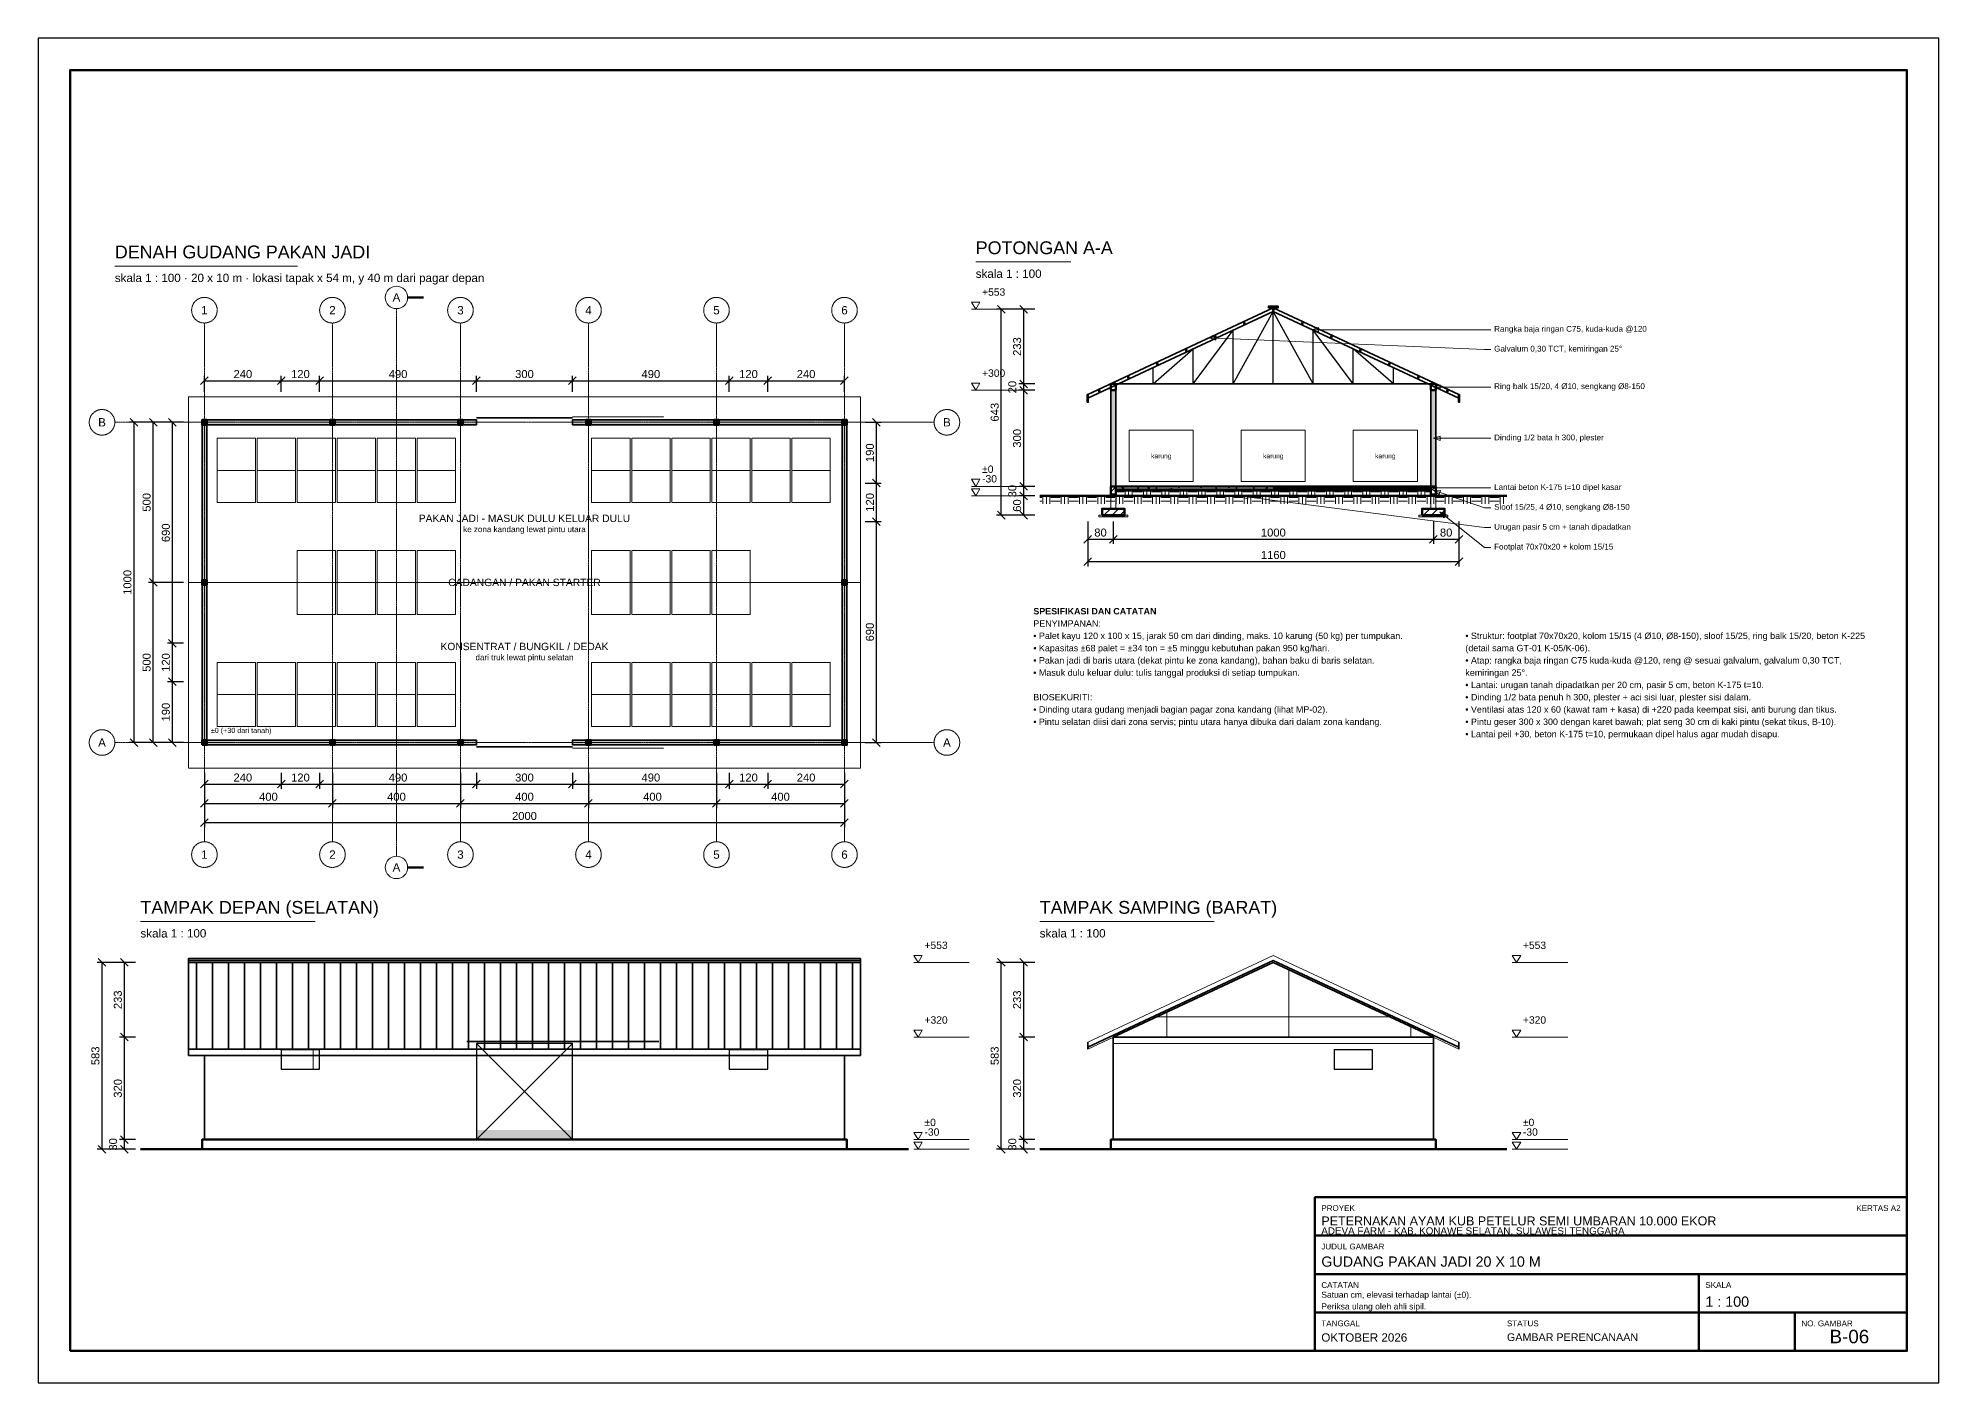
# Model space of a CAD drawing. Header units: centimetres. Extents: x 0 to 57986, y 0 to 4200.
# Drawn here: x 31525 to 37465, y 0 to 4200 of the extents above; entities that cross this region are included whole.
import ezdxf
from ezdxf.enums import TextEntityAlignment as Align

# ---------------------------------------------------------------- set-up
doc = ezdxf.new("R2010")
doc.units = ezdxf.units.CM
doc.linetypes.add('DASHDOT', pattern=[3.556, 2.54, -0.508, 0, -0.508])
doc.linetypes.add('DASHED', pattern=[1.524, 1.27, -0.254])
for name, color, linetype, lineweight in [('A-ATAP', 5, 'CONTINUOUS', 35), ('A-BAJA', 6, 'CONTINUOUS', 25), ('A-DIM', 140, 'CONTINUOUS', 13), ('A-DINDING', 32, 'CONTINUOUS', 35), ('A-FRAME', 7, 'CONTINUOUS', 50), ('A-GRID', 1, 'DASHDOT', 13), ('A-HATCH', 8, 'CONTINUOUS', 9), ('A-KAYU', 32, 'CONTINUOUS', 25), ('A-PERABOT', 8, 'CONTINUOUS', 18), ('A-STRUKTUR', 7, 'CONTINUOUS', 50), ('A-TANAH', 34, 'CONTINUOUS', 18), ('A-TEKS', 7, 'CONTINUOUS', 18), ('A-TERSEMBUNYI', 8, 'DASHED', 13)]:
    doc.layers.add(name, color=color, linetype=linetype, lineweight=lineweight)
doc.styles.add('ARIAL', font='arial.ttf')
doc.dimstyles.new('D100', dxfattribs={"dimtxt": 25, "dimasz": 20, "dimexe": 15, "dimexo": 15, "dimgap": 8, "dimtad": 1, "dimdec": 0, "dimtxsty": 'ARIAL', "dimtsz": 12, "dimcen": 2.5, "dimclrd": 140, "dimclre": 140, "dimclrt": 250, "dimazin": 3, "dimtfac": 1, "dimtmove": 0, "dimatfit": 3})

msp = doc.modelspace()

# ---------------------------------------------------------------- hatches: boundary and pattern name
at = {"layer": 'A-HATCH'}
h = msp.add_hatch(dxfattribs=at)
h.set_pattern_fill('ANSI31', scale=5.7)
h.paths.add_polyline_path([(34877.5, 3100), (34892.5, 3100), (34892.5, 3120), (34877.5, 3120)])
at = {"layer": 'A-HATCH', "true_color": 0xe2ceb6}
h = msp.add_hatch(color=8, dxfattribs=at)
h.dxf.hatch_style = 1
h.paths.add_polyline_path([(34877.5, 2800), (34892.5, 2800), (34892.5, 3100), (34877.5, 3100)])
at = {"layer": 'A-HATCH'}
h = msp.add_hatch(dxfattribs=at)
h.set_pattern_fill('ANSI31', scale=5.7)
h.paths.add_polyline_path([(35877.5, 3100), (35892.5, 3100), (35892.5, 3120), (35877.5, 3120)])
at = {"layer": 'A-HATCH', "true_color": 0xe2ceb6}
h = msp.add_hatch(color=8, dxfattribs=at)
h.dxf.hatch_style = 1
h.paths.add_polyline_path([(35877.5, 2800), (35892.5, 2800), (35892.5, 3100), (35877.5, 3100)])
h = msp.add_hatch(color=8, dxfattribs=at)
h.dxf.hatch_style = 1
h.paths.add_polyline_path([(32037.5, 2992.5), (32895, 2992.5), (32895, 3007.5), (32037.5, 3007.5)])
h = msp.add_hatch(color=8, dxfattribs=at)
h.dxf.hatch_style = 1
h.paths.add_polyline_path([(32037.5, 1992.5), (32052.5, 1992.5), (32052.5, 3007.5), (32037.5, 3007.5)])
at = {"layer": 'A-HATCH'}
h = msp.add_hatch(color=8, dxfattribs=at)
h.dxf.hatch_style = 1
h.paths.add_polyline_path([(32037.5, 2992.5), (32052.5, 2992.5), (32052.5, 3007.5), (32037.5, 3007.5)])
h = msp.add_hatch(color=8, dxfattribs=at)
h.dxf.hatch_style = 1
h.paths.add_polyline_path([(32437.5, 2992.5), (32452.5, 2992.5), (32452.5, 3007.5), (32437.5, 3007.5)])
h = msp.add_hatch(color=8, dxfattribs=at)
h.dxf.hatch_style = 1
h.paths.add_polyline_path([(32837.5, 2992.5), (32852.5, 2992.5), (32852.5, 3007.5), (32837.5, 3007.5)])
at = {"layer": 'A-HATCH', "true_color": 0xe2ceb6}
h = msp.add_hatch(color=8, dxfattribs=at)
h.dxf.hatch_style = 1
h.paths.add_polyline_path([(33195, 2992.5), (34052.5, 2992.5), (34052.5, 3007.5), (33195, 3007.5)])
at = {"layer": 'A-HATCH'}
h = msp.add_hatch(color=8, dxfattribs=at)
h.dxf.hatch_style = 1
h.paths.add_polyline_path([(33237.5, 2992.5), (33252.5, 2992.5), (33252.5, 3007.5), (33237.5, 3007.5)])
h = msp.add_hatch(color=8, dxfattribs=at)
h.dxf.hatch_style = 1
h.paths.add_polyline_path([(33637.5, 2992.5), (33652.5, 2992.5), (33652.5, 3007.5), (33637.5, 3007.5)])
at = {"layer": 'A-HATCH', "true_color": 0xe2ceb6}
h = msp.add_hatch(color=8, dxfattribs=at)
h.dxf.hatch_style = 1
h.paths.add_polyline_path([(34037.5, 1992.5), (34052.5, 1992.5), (34052.5, 3007.5), (34037.5, 3007.5)])
at = {"layer": 'A-HATCH'}
h = msp.add_hatch(color=8, dxfattribs=at)
h.dxf.hatch_style = 1
h.paths.add_polyline_path([(34037.5, 2992.5), (34052.5, 2992.5), (34052.5, 3007.5), (34037.5, 3007.5)])
h = msp.add_hatch(dxfattribs=at)
h.set_pattern_fill('ANSI31', scale=5.7)
h.paths.add_polyline_path([(34877.5, 2775), (34892.5, 2775), (34892.5, 2800), (34877.5, 2800)])
h = msp.add_hatch(dxfattribs=at)
h.set_pattern_fill('AR-CONC', scale=0.35)
h.paths.add_polyline_path([(34892.5, 2790), (35877.5, 2790), (35877.5, 2800), (34892.5, 2800)])
h = msp.add_hatch(dxfattribs=at)
h.set_pattern_fill('ANSI31', scale=5.7)
h.paths.add_polyline_path([(35877.5, 2775), (35892.5, 2775), (35892.5, 2800), (35877.5, 2800)])
h = msp.add_hatch(dxfattribs=at)
h.set_pattern_fill('EARTH', scale=4.5)
h.paths.add_polyline_path([(34655, 2745), (36115, 2745), (36115, 2770), (34655, 2770)])
h = msp.add_hatch(dxfattribs=at)
h.set_pattern_fill('AR-SAND', scale=0.5)
h.paths.add_polyline_path([(34892.5, 2785), (35877.5, 2785), (35877.5, 2790), (34892.5, 2790)])
h = msp.add_hatch(dxfattribs=at)
h.set_pattern_fill('EARTH', scale=4.5)
h.paths.add_polyline_path([(34892.5, 2770), (35877.5, 2770), (35877.5, 2785), (34892.5, 2785)])
h = msp.add_hatch(dxfattribs=at)
h.set_pattern_fill('ANSI31', scale=5.7)
h.paths.add_polyline_path([(34850, 2710), (34920, 2710), (34920, 2730), (34850, 2730)])
h = msp.add_hatch(dxfattribs=at)
h.set_pattern_fill('ANSI31', scale=5.7)
h.paths.add_polyline_path([(35850, 2710), (35920, 2710), (35920, 2730), (35850, 2730)])
h = msp.add_hatch(color=8, dxfattribs=at)
h.dxf.hatch_style = 1
h.paths.add_polyline_path([(32037.5, 2492.5), (32052.5, 2492.5), (32052.5, 2507.5), (32037.5, 2507.5)])
h = msp.add_hatch(color=8, dxfattribs=at)
h.dxf.hatch_style = 1
h.paths.add_polyline_path([(34037.5, 2492.5), (34052.5, 2492.5), (34052.5, 2507.5), (34037.5, 2507.5)])
at = {"layer": 'A-HATCH', "true_color": 0xe2ceb6}
h = msp.add_hatch(color=8, dxfattribs=at)
h.dxf.hatch_style = 1
h.paths.add_polyline_path([(32037.5, 1992.5), (32895, 1992.5), (32895, 2007.5), (32037.5, 2007.5)])
at = {"layer": 'A-HATCH'}
h = msp.add_hatch(color=8, dxfattribs=at)
h.dxf.hatch_style = 1
h.paths.add_polyline_path([(32037.5, 1992.5), (32052.5, 1992.5), (32052.5, 2007.5), (32037.5, 2007.5)])
h = msp.add_hatch(color=8, dxfattribs=at)
h.dxf.hatch_style = 1
h.paths.add_polyline_path([(32437.5, 1992.5), (32452.5, 1992.5), (32452.5, 2007.5), (32437.5, 2007.5)])
h = msp.add_hatch(color=8, dxfattribs=at)
h.dxf.hatch_style = 1
h.paths.add_polyline_path([(32837.5, 1992.5), (32852.5, 1992.5), (32852.5, 2007.5), (32837.5, 2007.5)])
at = {"layer": 'A-HATCH', "true_color": 0xe2ceb6}
h = msp.add_hatch(color=8, dxfattribs=at)
h.dxf.hatch_style = 1
h.paths.add_polyline_path([(33195, 1992.5), (34052.5, 1992.5), (34052.5, 2007.5), (33195, 2007.5)])
at = {"layer": 'A-HATCH'}
h = msp.add_hatch(color=8, dxfattribs=at)
h.dxf.hatch_style = 1
h.paths.add_polyline_path([(33237.5, 1992.5), (33252.5, 1992.5), (33252.5, 2007.5), (33237.5, 2007.5)])
h = msp.add_hatch(color=8, dxfattribs=at)
h.dxf.hatch_style = 1
h.paths.add_polyline_path([(33637.5, 1992.5), (33652.5, 1992.5), (33652.5, 2007.5), (33637.5, 2007.5)])
h = msp.add_hatch(color=8, dxfattribs=at)
h.dxf.hatch_style = 1
h.paths.add_polyline_path([(34037.5, 1992.5), (34052.5, 1992.5), (34052.5, 2007.5), (34037.5, 2007.5)])
h = msp.add_hatch(dxfattribs=at)
h.set_pattern_fill('NET', scale=120)
h.paths.add_polyline_path([(34885, 1080), (35385, 1313.15), (35885, 1080)])
h = msp.add_hatch(dxfattribs=at)
h.set_pattern_fill('NET', scale=120)
h.paths.add_polyline_path([(32285, 980), (32405, 980), (32405, 1040), (32285, 1040)])
h = msp.add_hatch(dxfattribs=at)
h.set_pattern_fill('NET', scale=120)
h.paths.add_polyline_path([(33685, 980), (33805, 980), (33805, 1040), (33685, 1040)])
h = msp.add_hatch(dxfattribs=at)
h.set_pattern_fill('NET', scale=120)
h.paths.add_polyline_path([(35575, 980), (35695, 980), (35695, 1040), (35575, 1040)])
at = {"layer": 'A-HATCH', "true_color": 0xc8c8c8}
h = msp.add_hatch(color=8, dxfattribs=at)
h.dxf.hatch_style = 1
h.paths.add_polyline_path([(32895, 760), (33195, 760), (33195, 790), (32895, 790)])

# ---------------------------------------------------------------- linework, layer by layer
at = {"layer": 'A-ATAP'}
for p, q in [((32020, 1042.7), (32020, 1313.15)), ((32070, 1042.7), (32070, 1313.15)), ((32120, 1042.7), (32120, 1313.15)), ((32170, 1042.7), (32170, 1313.15)), ((32220, 1042.7), (32220, 1313.15)), ((32270, 1042.7), (32270, 1313.15)), ((32320, 1042.7), (32320, 1313.15)), ((32370, 1042.7), (32370, 1313.15)), ((32420, 1042.7), (32420, 1313.15)), ((32470, 1042.7), (32470, 1313.15)), ((32520, 1042.7), (32520, 1313.15)), ((32570, 1042.7), (32570, 1313.15)), ((32620, 1042.7), (32620, 1313.15)), ((32670, 1042.7), (32670, 1313.15)), ((32720, 1042.7), (32720, 1313.15)), ((32770, 1042.7), (32770, 1313.15)), ((32820, 1042.7), (32820, 1313.15)), ((32870, 1042.7), (32870, 1313.15)), ((32920, 1042.7), (32920, 1313.15)), ((32970, 1042.7), (32970, 1313.15)), ((33020, 1042.7), (33020, 1313.15)), ((33070, 1042.7), (33070, 1313.15)), ((33120, 1042.7), (33120, 1313.15)), ((33170, 1042.7), (33170, 1313.15)), ((33220, 1042.7), (33220, 1313.15)), ((33270, 1042.7), (33270, 1313.15)), ((33320, 1042.7), (33320, 1313.15)), ((33370, 1042.7), (33370, 1313.15)), ((33420, 1042.7), (33420, 1313.15)), ((33470, 1042.7), (33470, 1313.15)), ((33520, 1042.7), (33520, 1313.15)), ((33570, 1042.7), (33570, 1313.15)), ((33620, 1042.7), (33620, 1313.15)), ((33670, 1042.7), (33670, 1313.15)), ((33720, 1042.7), (33720, 1313.15)), ((33770, 1042.7), (33770, 1313.15)), ((33820, 1042.7), (33820, 1313.15)), ((33870, 1042.7), (33870, 1313.15)), ((33920, 1042.7), (33920, 1313.15)), ((33970, 1042.7), (33970, 1313.15)), ((34020, 1042.7), (34020, 1313.15)), ((34070, 1042.7), (34070, 1313.15)), ((34805, 1042.7), (34805, 1064.7)), ((35965, 1042.7), (35965, 1064.7))]:
    msp.add_line(p, q, dxfattribs=at)
at = {"layer": 'A-ATAP', "lineweight": 35}
for points in [[(34805, 3086.7), (35385, 3357.15), (35965, 3086.7)], [(34805, 1048.7), (35385, 1319.15), (35965, 1048.7)]]:
    msp.add_lwpolyline(points, dxfattribs=at)
at = {"layer": 'A-ATAP'}
for points in [[(35370, 3357.15), (35400, 3357.15), (35400, 3363.15), (35370, 3363.15)], [(34803.5, 3062.7), (34806.5, 3062.7), (34806.5, 3086.7), (34803.5, 3086.7)], [(35963.5, 3062.7), (35966.5, 3062.7), (35966.5, 3086.7), (35963.5, 3086.7)], [(31995, 1313.15), (34095, 1313.15), (34095, 1325.15), (31995, 1325.15)], [(31995, 1022.7), (34095, 1022.7), (34095, 1042.7), (31995, 1042.7)]]:
    msp.add_lwpolyline(points, close=True, dxfattribs=at)
at = {"layer": 'A-ATAP', "lineweight": 35}
msp.add_lwpolyline([(31995, 1042.7), (34095, 1042.7), (34095, 1319.15), (31995, 1319.15)], close=True, dxfattribs=at)
at = {"layer": 'A-ATAP', "lineweight": 18}
for points in [[(34805, 1064.7), (35385, 1335.15), (35965, 1064.7)], [(34805, 1042.7), (35385, 1313.15), (35965, 1042.7)]]:
    msp.add_lwpolyline(points, dxfattribs=at)
at = {"layer": 'A-BAJA'}
for p, q in [((35260, 3120), (35385, 3345.65)), ((35385, 3120), (35385, 3345.65)), ((35510, 3120), (35385, 3345.65)), ((35135, 3120), (35260, 3287.37)), ((35260, 3120), (35260, 3287.37)), ((35510, 3120), (35510, 3287.37)), ((35635, 3120), (35510, 3287.37)), ((35010, 3120), (35135, 3229.08)), ((35135, 3120), (35135, 3229.08)), ((35635, 3120), (35635, 3229.08)), ((35760, 3120), (35635, 3229.08)), ((35010, 3120), (35010, 3170.79)), ((35760, 3120), (35760, 3170.79))]:
    msp.add_line(p, q, dxfattribs=at)
at = {"layer": 'A-BAJA', "lineweight": 35}
for p, q in [((34885, 3120), (35885, 3120)), ((32865, 1066), (33465, 1066))]:
    msp.add_line(p, q, dxfattribs=at)
msp.add_lwpolyline([(34805, 3075.2), (35385, 3345.65), (35965, 3075.2)], dxfattribs=at)
at = {"layer": 'A-BAJA'}
for points in [[(35382.5, 3349.15), (35387.5, 3349.15), (35387.5, 3353.15), (35382.5, 3353.15)], [(35382.5, 3349.15), (35387.5, 3349.15), (35387.5, 3353.15), (35382.5, 3353.15)], [(35201.24, 3264.63), (35206.24, 3264.63), (35206.24, 3268.63), (35201.24, 3268.63)], [(35291.87, 3306.89), (35296.87, 3306.89), (35296.87, 3310.89), (35291.87, 3310.89)], [(35473.13, 3306.89), (35478.13, 3306.89), (35478.13, 3310.89), (35473.13, 3310.89)], [(35563.76, 3264.63), (35568.76, 3264.63), (35568.76, 3268.63), (35563.76, 3268.63)], [(35110.61, 3222.37), (35115.61, 3222.37), (35115.61, 3226.37), (35110.61, 3226.37)], [(35654.39, 3222.37), (35659.39, 3222.37), (35659.39, 3226.37), (35654.39, 3226.37)], [(35019.98, 3180.11), (35024.98, 3180.11), (35024.98, 3184.11), (35019.98, 3184.11)], [(35745.02, 3180.11), (35750.02, 3180.11), (35750.02, 3184.11), (35745.02, 3184.11)], [(34838.72, 3095.58), (34843.72, 3095.58), (34843.72, 3099.58), (34838.72, 3099.58)], [(34929.35, 3137.84), (34934.35, 3137.84), (34934.35, 3141.84), (34929.35, 3141.84)], [(35835.65, 3137.84), (35840.65, 3137.84), (35840.65, 3141.84), (35835.65, 3141.84)], [(35926.28, 3095.58), (35931.28, 3095.58), (35931.28, 3099.58), (35926.28, 3099.58)]]:
    msp.add_lwpolyline(points, close=True, dxfattribs=at)
at = {"layer": 'A-DIM'}
for p, q in [((34441.8, 3353.15), (34615, 3353.15)), ((34441.8, 3100), (34615, 3100)), ((34441.8, 2800), (34615, 2800)), ((34441.8, 2770), (34615, 2770)), ((34261.8, 1313.15), (34435, 1313.15)), ((36131.8, 1313.15), (36305, 1313.15)), ((34261.8, 1080), (34435, 1080)), ((36131.8, 1080), (36305, 1080)), ((34261.8, 760), (34435, 760)), ((34261.8, 730), (34435, 730)), ((36131.8, 760), (36305, 760)), ((36131.8, 730), (36305, 730))]:
    msp.add_line(p, q, dxfattribs=at)
for points in [[(34455, 3353.15), (34441.8, 3375.15), (34468.2, 3375.15)], [(35185, 3263.89), (35205.72, 3256.5), (35206.28, 3269.49)], [(35505, 3289.2), (35526.02, 3282.7), (35526.02, 3295.7)], [(34455, 3100), (34441.8, 3122), (34468.2, 3122)], [(35885, 3110), (35906.02, 3103.5), (35906.02, 3116.5)], [(35885, 2950), (35906.02, 2943.5), (35906.02, 2956.5)], [(34455, 2800), (34441.8, 2822), (34468.2, 2822)], [(34455, 2770), (34441.8, 2792), (34468.2, 2792)], [(35385, 2795), (35406.02, 2788.5), (35406.02, 2801.5)], [(35285, 2769.5), (35305.01, 2760.35), (35306.68, 2773.25)], [(35885, 2788), (35902.76, 2775.02), (35906.99, 2787.32)], [(35905, 2720), (35917.43, 2701.85), (35925.51, 2712.04)], [(34275, 1313.15), (34261.8, 1335.15), (34288.2, 1335.15)], [(36145, 1313.15), (36131.8, 1335.15), (36158.2, 1335.15)], [(34275, 1080), (34261.8, 1102), (34288.2, 1102)], [(36145, 1080), (36131.8, 1102), (36158.2, 1102)], [(34275, 760), (34261.8, 782), (34288.2, 782)], [(36145, 760), (36131.8, 782), (36158.2, 782)], [(34275, 730), (34261.8, 752), (34288.2, 752)], [(36145, 730), (36131.8, 752), (36158.2, 752)]]:
    msp.add_lwpolyline(points, close=True, dxfattribs=at)
for points in [[(35505, 3289.2), (36045, 3289.2), (36065, 3289.2)], [(35185, 3263.89), (36045, 3227.2), (36065, 3227.2)], [(35885, 3110), (36045, 3110), (36065, 3110)], [(35885, 2950), (36045, 2950), (36065, 2950)], [(35385, 2795), (36045, 2795), (36065, 2795)], [(35285, 2769.5), (36045, 2671), (36065, 2671)], [(35885, 2788), (36045, 2733), (36065, 2733)], [(35905, 2720), (36045, 2609), (36065, 2609)]]:
    msp.add_lwpolyline(points, dxfattribs=at)
at = {"layer": 'A-DINDING'}
for points in [[(34877.5, 2800), (34892.5, 2800), (34892.5, 3100), (34877.5, 3100)], [(35877.5, 2800), (35892.5, 2800), (35892.5, 3100), (35877.5, 3100)], [(32037.5, 2992.5), (32895, 2992.5), (32895, 3007.5), (32037.5, 3007.5)], [(32037.5, 1992.5), (32052.5, 1992.5), (32052.5, 3007.5), (32037.5, 3007.5)], [(33195, 2992.5), (34052.5, 2992.5), (34052.5, 3007.5), (33195, 3007.5)], [(34037.5, 1992.5), (34052.5, 1992.5), (34052.5, 3007.5), (34037.5, 3007.5)], [(32037.5, 1992.5), (32895, 1992.5), (32895, 2007.5), (32037.5, 2007.5)], [(33195, 1992.5), (34052.5, 1992.5), (34052.5, 2007.5), (33195, 2007.5)], [(34885, 1080), (35385, 1313.15), (35885, 1080)]]:
    msp.add_lwpolyline(points, close=True, dxfattribs=at)
for points in [[(34885, 1080), (34885, 760), (35885, 760), (35885, 1080)], [(32045, 1022.7), (32045, 760), (34045, 760), (34045, 1022.7)]]:
    msp.add_lwpolyline(points, dxfattribs=at)
at = {"layer": 'A-FRAME'}
for p, q in [((35515, 460), (37365, 460)), ((35515, 340), (37365, 340)), ((36715, 100), (36715, 340)), ((35515, 220), (37365, 220)), ((37015, 100), (37015, 220))]:
    msp.add_line(p, q, dxfattribs=at)
at = {"layer": 'A-FRAME', "lineweight": 25}
msp.add_lwpolyline([(31525, 0), (37465, 0), (37465, 4200), (31525, 4200)], close=True, dxfattribs=at)
at = {"layer": 'A-FRAME'}
for points in [[(31625, 100), (37365, 100), (37365, 4100), (31625, 4100)], [(35515, 100), (37365, 100), (37365, 580), (35515, 580)]]:
    msp.add_lwpolyline(points, close=True, dxfattribs=at)
at = {"layer": 'A-GRID'}
for p, q in [((32645, 1645), (32645, 3355)), ((32045, 1690), (32045, 3310)), ((32445, 1690), (32445, 3310)), ((32845, 1690), (32845, 3310)), ((33245, 1690), (33245, 3310)), ((33645, 1690), (33645, 3310)), ((34045, 1690), (34045, 3310)), ((31765, 3000), (34325, 3000)), ((31765, 2000), (34325, 2000))]:
    msp.add_line(p, q, dxfattribs=at)
for centre in [(32045, 3350), (32445, 3350), (32845, 3350), (33245, 3350), (33645, 3350), (34045, 3350), (31725, 3000), (34365, 3000), (31725, 2000), (34365, 2000), (32045, 1650), (32445, 1650), (32845, 1650), (33245, 1650), (33645, 1650), (34045, 1650)]:
    msp.add_circle(centre, 40, dxfattribs=at)
at = {"layer": 'A-HATCH'}
for points in [[(34892.5, 2785), (35877.5, 2785), (35877.5, 2790), (34892.5, 2790)], [(34840, 2705), (34930, 2705), (34930, 2710), (34840, 2710)], [(35840, 2705), (35930, 2705), (35930, 2710), (35840, 2710)]]:
    msp.add_lwpolyline(points, close=True, dxfattribs=at)
at = {"layer": 'A-KAYU', "lineweight": 35}
for p, q in [((32895, 3013.5), (33195, 3013.5)), ((32895, 1986.5), (33195, 1986.5))]:
    msp.add_line(p, q, dxfattribs=at)
at = {"layer": 'A-KAYU', "lineweight": 25}
for points in [[(32285, 980), (32405, 980), (32405, 1040), (32285, 1040)], [(32895, 760), (33195, 760), (33195, 1060), (32895, 1060)], [(33685, 980), (33805, 980), (33805, 1040), (33685, 1040)], [(35575, 980), (35695, 980), (35695, 1040), (35575, 1040)]]:
    msp.add_lwpolyline(points, close=True, dxfattribs=at)
at = {"layer": 'A-PERABOT'}
for p, q in [((32895, 760), (33195, 1060)), ((32895, 1060), (33195, 760)), ((34885, 1060), (35885, 1060))]:
    msp.add_line(p, q, dxfattribs=at)
for points in [[(34935, 2815), (35135, 2815), (35135, 2975), (34935, 2975)], [(35285, 2815), (35485, 2815), (35485, 2975), (35285, 2975)], [(35635, 2815), (35835, 2815), (35835, 2975), (35635, 2975)], [(32085, 2850), (32205, 2850), (32205, 2950), (32085, 2950)], [(32210, 2850), (32330, 2850), (32330, 2950), (32210, 2950)], [(32335, 2850), (32455, 2850), (32455, 2950), (32335, 2950)], [(32460, 2850), (32580, 2850), (32580, 2950), (32460, 2950)], [(32585, 2850), (32705, 2850), (32705, 2950), (32585, 2950)], [(32710, 2850), (32830, 2850), (32830, 2950), (32710, 2950)], [(33255, 2850), (33375, 2850), (33375, 2950), (33255, 2950)], [(33380, 2850), (33500, 2850), (33500, 2950), (33380, 2950)], [(33505, 2850), (33625, 2850), (33625, 2950), (33505, 2950)], [(33630, 2850), (33750, 2850), (33750, 2950), (33630, 2950)], [(33755, 2850), (33875, 2850), (33875, 2950), (33755, 2950)], [(33880, 2850), (34000, 2850), (34000, 2950), (33880, 2950)], [(32085, 2750), (32205, 2750), (32205, 2850), (32085, 2850)], [(32210, 2750), (32330, 2750), (32330, 2850), (32210, 2850)], [(32335, 2750), (32455, 2750), (32455, 2850), (32335, 2850)], [(32460, 2750), (32580, 2750), (32580, 2850), (32460, 2850)], [(32585, 2750), (32705, 2750), (32705, 2850), (32585, 2850)], [(32710, 2750), (32830, 2750), (32830, 2850), (32710, 2850)], [(33255, 2750), (33375, 2750), (33375, 2850), (33255, 2850)], [(33380, 2750), (33500, 2750), (33500, 2850), (33380, 2850)], [(33505, 2750), (33625, 2750), (33625, 2850), (33505, 2850)], [(33630, 2750), (33750, 2750), (33750, 2850), (33630, 2850)], [(33755, 2750), (33875, 2750), (33875, 2850), (33755, 2850)], [(33880, 2750), (34000, 2750), (34000, 2850), (33880, 2850)], [(32335, 2500), (32455, 2500), (32455, 2600), (32335, 2600)], [(32460, 2500), (32580, 2500), (32580, 2600), (32460, 2600)], [(32585, 2500), (32705, 2500), (32705, 2600), (32585, 2600)], [(32710, 2500), (32830, 2500), (32830, 2600), (32710, 2600)], [(33255, 2500), (33375, 2500), (33375, 2600), (33255, 2600)], [(33380, 2500), (33500, 2500), (33500, 2600), (33380, 2600)], [(33505, 2500), (33625, 2500), (33625, 2600), (33505, 2600)], [(33630, 2500), (33750, 2500), (33750, 2600), (33630, 2600)], [(32335, 2400), (32455, 2400), (32455, 2500), (32335, 2500)], [(32460, 2400), (32580, 2400), (32580, 2500), (32460, 2500)], [(32585, 2400), (32705, 2400), (32705, 2500), (32585, 2500)], [(32710, 2400), (32830, 2400), (32830, 2500), (32710, 2500)], [(33255, 2400), (33375, 2400), (33375, 2500), (33255, 2500)], [(33380, 2400), (33500, 2400), (33500, 2500), (33380, 2500)], [(33505, 2400), (33625, 2400), (33625, 2500), (33505, 2500)], [(33630, 2400), (33750, 2400), (33750, 2500), (33630, 2500)], [(32085, 2150), (32205, 2150), (32205, 2250), (32085, 2250)], [(32210, 2150), (32330, 2150), (32330, 2250), (32210, 2250)], [(32335, 2150), (32455, 2150), (32455, 2250), (32335, 2250)], [(32460, 2150), (32580, 2150), (32580, 2250), (32460, 2250)], [(32585, 2150), (32705, 2150), (32705, 2250), (32585, 2250)], [(32710, 2150), (32830, 2150), (32830, 2250), (32710, 2250)], [(33255, 2150), (33375, 2150), (33375, 2250), (33255, 2250)], [(33380, 2150), (33500, 2150), (33500, 2250), (33380, 2250)], [(33505, 2150), (33625, 2150), (33625, 2250), (33505, 2250)], [(33630, 2150), (33750, 2150), (33750, 2250), (33630, 2250)], [(33755, 2150), (33875, 2150), (33875, 2250), (33755, 2250)], [(33880, 2150), (34000, 2150), (34000, 2250), (33880, 2250)], [(32085, 2050), (32205, 2050), (32205, 2150), (32085, 2150)], [(32210, 2050), (32330, 2050), (32330, 2150), (32210, 2150)], [(32335, 2050), (32455, 2050), (32455, 2150), (32335, 2150)], [(32460, 2050), (32580, 2050), (32580, 2150), (32460, 2150)], [(32585, 2050), (32705, 2050), (32705, 2150), (32585, 2150)], [(32710, 2050), (32830, 2050), (32830, 2150), (32710, 2150)], [(33255, 2050), (33375, 2050), (33375, 2150), (33255, 2150)], [(33380, 2050), (33500, 2050), (33500, 2150), (33380, 2150)], [(33505, 2050), (33625, 2050), (33625, 2150), (33505, 2150)], [(33630, 2050), (33750, 2050), (33750, 2150), (33630, 2150)], [(33755, 2050), (33875, 2050), (33875, 2150), (33755, 2150)], [(33880, 2050), (34000, 2050), (34000, 2150), (33880, 2150)]]:
    msp.add_lwpolyline(points, close=True, dxfattribs=at)
at = {"layer": 'A-STRUKTUR'}
for points in [[(34877.5, 3100), (34892.5, 3100), (34892.5, 3120), (34877.5, 3120)], [(35877.5, 3100), (35892.5, 3100), (35892.5, 3120), (35877.5, 3120)], [(32037.5, 2992.5), (32052.5, 2992.5), (32052.5, 3007.5), (32037.5, 3007.5)], [(32437.5, 2992.5), (32452.5, 2992.5), (32452.5, 3007.5), (32437.5, 3007.5)], [(32837.5, 2992.5), (32852.5, 2992.5), (32852.5, 3007.5), (32837.5, 3007.5)], [(33237.5, 2992.5), (33252.5, 2992.5), (33252.5, 3007.5), (33237.5, 3007.5)], [(33637.5, 2992.5), (33652.5, 2992.5), (33652.5, 3007.5), (33637.5, 3007.5)], [(34037.5, 2992.5), (34052.5, 2992.5), (34052.5, 3007.5), (34037.5, 3007.5)], [(34877.5, 2775), (34892.5, 2775), (34892.5, 2800), (34877.5, 2800)], [(34892.5, 2790), (35877.5, 2790), (35877.5, 2800), (34892.5, 2800)], [(35877.5, 2775), (35892.5, 2775), (35892.5, 2800), (35877.5, 2800)], [(34850, 2710), (34920, 2710), (34920, 2730), (34850, 2730)], [(35850, 2710), (35920, 2710), (35920, 2730), (35850, 2730)], [(32037.5, 2492.5), (32052.5, 2492.5), (32052.5, 2507.5), (32037.5, 2507.5)], [(34037.5, 2492.5), (34052.5, 2492.5), (34052.5, 2507.5), (34037.5, 2507.5)], [(32037.5, 1992.5), (32052.5, 1992.5), (32052.5, 2007.5), (32037.5, 2007.5)], [(32437.5, 1992.5), (32452.5, 1992.5), (32452.5, 2007.5), (32437.5, 2007.5)], [(32837.5, 1992.5), (32852.5, 1992.5), (32852.5, 2007.5), (32837.5, 2007.5)], [(33237.5, 1992.5), (33252.5, 1992.5), (33252.5, 2007.5), (33237.5, 2007.5)], [(33637.5, 1992.5), (33652.5, 1992.5), (33652.5, 2007.5), (33637.5, 2007.5)], [(34037.5, 1992.5), (34052.5, 1992.5), (34052.5, 2007.5), (34037.5, 2007.5)], [(32037.5, 730), (34052.5, 730), (34052.5, 760), (32037.5, 760)], [(34877.5, 730), (35892.5, 730), (35892.5, 760), (34877.5, 760)]]:
    msp.add_lwpolyline(points, close=True, dxfattribs=at)
at = {"layer": 'A-TANAH', "lineweight": 50}
for p, q in [((34655, 2770), (36115, 2770)), ((31845, 730), (34245, 730)), ((34655, 730), (36115, 730))]:
    msp.add_line(p, q, dxfattribs=at)
at = {"layer": 'A-TEKS'}
for p, q in [((31765, 3488), (32335.4, 3488)), ((34455, 3501.15), (34752.6, 3501.15)), ((31845, 1441.15), (32390.6, 1441.15)), ((34655, 1441.15), (35200.6, 1441.15))]:
    msp.add_line(p, q, dxfattribs=at)
at = {"layer": 'A-TEKS', "lineweight": 50}
for points in [[(32680, 3390), (32730, 3390)], [(32680, 1610), (32730, 1610)]]:
    msp.add_lwpolyline(points, dxfattribs=at)
at = {"layer": 'A-TEKS'}
for centre in [(32645, 3390), (32645, 1610)]:
    msp.add_circle(centre, 35, dxfattribs=at)
at = {"layer": 'A-TERSEMBUNYI'}
for p, q in [((32285, 3000), (32405, 3000)), ((33195, 3017.5), (33480, 3017.5)), ((33685, 3000), (33805, 3000)), ((34045, 2690), (34045, 2810)), ((31995, 2500), (34095, 2500)), ((32045, 2190), (32045, 2310)), ((32285, 2000), (32405, 2000)), ((33195, 1982.5), (33480, 1982.5)), ((33685, 2000), (33805, 2000))]:
    msp.add_line(p, q, dxfattribs=at)
for points in [[(31995, 1920), (34095, 1920), (34095, 3080), (31995, 3080)], [(34877.5, 2730), (34892.5, 2730), (34892.5, 2775), (34877.5, 2775)], [(35877.5, 2730), (35892.5, 2730), (35892.5, 2775), (35877.5, 2775)]]:
    msp.add_lwpolyline(points, close=True, dxfattribs=at)

# ---------------------------------------------------------------- texts
at = {"layer": 'A-TEKS', "style": 'ARIAL'}
for s, height, p in [('POTONGAN A-A', 40, (34455, 3513.15)), ('DENAH GUDANG PAKAN JADI', 40, (31765, 3500)), ('+553', 23, (34475, 3388.35)), ('+300', 23, (34475, 3135.2)), ('±0', 23, (34475, 2835.2)), ('-30', 23, (34475, 2805.2)), ('±0 (+30 dari tanah)', 16, (32065, 2025)), ('TAMPAK DEPAN (SELATAN)', 40, (31845, 1453.15)), ('TAMPAK SAMPING (BARAT)', 40, (34655, 1453.15)), ('+553', 23, (34295, 1348.35)), ('+553', 23, (36165, 1348.35)), ('+320', 23, (34295, 1115.2)), ('+320', 23, (36165, 1115.2)), ('±0', 23, (34295, 795.2)), ('-30', 23, (34295, 765.2)), ('±0', 23, (36165, 795.2)), ('-30', 23, (36165, 765.2))]:
    msp.add_text(s, height=height, dxfattribs=at).set_placement(p, align=Align.BOTTOM_LEFT)
for s, height, p in [('skala 1 : 100 · 20 x 10 m · lokasi tapak x 54 m, y 40 m dari pagar depan', 26, (31765, 3464)), ('skala 1 : 100', 26, (34455, 3477.15)), ('skala 1 : 100', 26, (31845, 1417.15)), ('skala 1 : 100', 26, (34655, 1417.15)), ('PROYEK', 18, (35535, 555)), ('ADEVA FARM - KAB. KONAWE SELATAN, SULAWESI TENGGARA', 22, (35535, 486)), ('PETERNAKAN AYAM KUB PETELUR SEMI UMBARAN 10.000 EKOR', 28, (35535, 520)), ('JUDUL GAMBAR', 18, (35535, 435)), ('GUDANG PAKAN JADI 20 X 10 M', 32, (35535, 395)), ('CATATAN', 18, (35535, 315)), ('SKALA', 18, (36735, 315)), ('1 : 100', 32, (36735, 270)), ('TANGGAL', 18, (35535, 195)), ('STATUS', 18, (36115, 195)), ('NO. GAMBAR', 18, (37035, 195)), ('OKTOBER 2026', 26, (35535, 155)), ('GAMBAR PERENCANAAN', 24, (36115, 155))]:
    msp.add_text(s, height=height, dxfattribs=at).set_placement(p, align=Align.TOP_LEFT)
for s, height, p in [('A', 26, (32645, 3390)), ('1', 26, (32045, 3350)), ('2', 26, (32445, 3350)), ('3', 26, (32845, 3350)), ('4', 26, (33245, 3350)), ('5', 26, (33645, 3350)), ('6', 26, (34045, 3350)), ('B', 26, (31725, 3000)), ('B', 26, (34365, 3000)), ('karung', 15, (35035, 2895)), ('karung', 15, (35385, 2895)), ('karung', 15, (35735, 2895)), ('PAKAN JADI - MASUK DULU KELUAR DULU', 23, (33045, 2700)), ('ke zona kandang lewat pintu utara', 18, (33045, 2666)), ('CADANGAN / PAKAN STARTER', 23, (33045, 2500)), ('KONSENTRAT / BUNGKIL / DEDAK', 23, (33045, 2300)), ('dari truk lewat pintu selatan', 18, (33045, 2266)), ('A', 26, (31725, 2000)), ('A', 26, (34365, 2000)), ('2', 26, (32445, 1650)), ('3', 26, (32845, 1650)), ('6', 26, (34045, 1650)), ('1', 26, (32045, 1650)), ('A', 26, (32645, 1610)), ('4', 26, (33245, 1650)), ('5', 26, (33645, 1650)), ('B-06', 42, (37185, 145))]:
    msp.add_text(s, height=height, dxfattribs=at).set_placement(p, align=Align.MIDDLE_CENTER)
msp.add_text('KERTAS A2', height=18, dxfattribs=at).set_placement((37345, 555), align=Align.TOP_RIGHT)
at = {"layer": 'A-TEKS', "line_spacing_factor": 1.15, "style": 'ARIAL'}
for s, insert, char_height, attachment_point in [('Rangka baja ringan C75, kuda-kuda @120', (36075, 3289.2), 18, 4), ('Galvalum 0,30 TCT, kemiringan 25°', (36075, 3227.2), 18, 4), ('Ring balk 15/20, 4 Ø10, sengkang Ø8-150', (36075, 3110), 18, 4), ('Dinding 1/2 bata h 300, plester', (36075, 2950), 18, 4), ('Lantai beton K-175 t=10 dipel kasar', (36075, 2795), 18, 4), ('Sloof 15/25, 4 Ø10, sengkang Ø8-150', (36075, 2733), 18, 4), ('Urugan pasir 5 cm + tanah dipadatkan', (36075, 2671), 18, 4), ('Footplat 70x70x20 + kolom 15/15', (36075, 2609), 18, 4), ('Satuan cm, elevasi terhadap lantai (±0).\\PPeriksa ulang oleh ahli sipil.', (35535, 285), 19, 1)]:
    msp.add_mtext(s, dxfattribs=dict(at, insert=insert, char_height=char_height, attachment_point=attachment_point))
at = {"layer": 'A-TEKS', "char_height": 20, "width": 1280, "attachment_point": 1, "line_spacing_factor": 1.15, "style": 'ARIAL'}
for s, insert in [('{\\fArial|b1;SPESIFIKASI DAN CATATAN}\\PPENYIMPANAN:\\P• Palet kayu 120 x 100 x 15, jarak 50 cm dari dinding, maks. 10 karung (50 kg) per tumpukan.\\P• Kapasitas ±68 palet = ±34 ton = ±5 minggu kebutuhan pakan 950 kg/hari.\\P• Pakan jadi di baris utara (dekat pintu ke zona kandang), bahan baku di baris selatan.\\P• Masuk dulu keluar dulu: tulis tanggal produksi di setiap tumpukan.\\P\\PBIOSEKURITI:\\P• Dinding utara gudang menjadi bagian pagar zona kandang (lihat MP-02).\\P• Pintu selatan diisi dari zona servis; pintu utara hanya dibuka dari dalam zona kandang.', (34635, 2420)), ('{\\fArial|b1;}\\P\\P• Struktur: footplat 70x70x20, kolom 15/15 (4 Ø10, Ø8-150), sloof 15/25, ring balk 15/20, beton K-225 (detail sama GT-01 K-05/K-06).\\P• Atap: rangka baja ringan C75 kuda-kuda @120, reng @ sesuai galvalum, galvalum 0,30 TCT, kemiringan 25°.\\P• Lantai: urugan tanah dipadatkan per 20 cm, pasir 5 cm, beton K-175 t=10.\\P• Dinding 1/2 bata penuh h 300, plester + aci sisi luar, plester sisi dalam.\\P• Ventilasi atas 120 x 60 (kawat ram + kasa) di +220 pada keempat sisi, anti burung dan tikus.\\P• Pintu geser 300 x 300 dengan karet bawah; plat seng 30 cm di kaki pintu (sekat tikus, B-10).\\P• Lantai peil +30, beton K-175 t=10, permukaan dipel halus agar mudah disapu.', (35985, 2420))]:
    msp.add_mtext(s, dxfattribs=dict(at, insert=insert))

# ---------------------------------------------------------------- dimensions: what is measured, and where the dimension line sits
at = {"layer": 'A-DIM'}
for base, p1, p2 in [((34535, 2710), (34655, 2710), (34655, 3353)), ((34605, 3120), (34655, 3120), (34655, 3353)), ((34605, 3100), (34655, 3100), (34655, 3120)), ((34605, 2800), (34655, 2800), (34655, 3100)), ((31825, 2000), (31995, 2000), (31995, 3000)), ((31885, 2500), (31995, 2500), (31995, 3000)), ((31945, 2310), (31995, 2310), (31995, 3000)), ((34145, 2810), (34095, 2810), (34095, 3000)), ((34145, 2690), (34095, 2690), (34095, 2810)), ((34605, 2770), (34655, 2770), (34655, 2800)), ((34605, 2710), (34655, 2710), (34655, 2770)), ((34145, 2000), (34095, 2000), (34095, 2690)), ((31885, 2000), (31995, 2000), (31995, 2500)), ((31945, 2190), (31995, 2190), (31995, 2310)), ((31945, 2000), (31995, 2000), (31995, 2190)), ((31725, 730), (31845, 730), (31845, 1313.15)), ((31795, 1080), (31845, 1080), (31845, 1313.15)), ((34535, 730), (34655, 730), (34655, 1313.15)), ((34605, 1080), (34655, 1080), (34655, 1313.15)), ((31795, 760), (31845, 760), (31845, 1080)), ((34605, 760), (34655, 760), (34655, 1080)), ((31795, 730), (31845, 730), (31845, 760)), ((34605, 730), (34655, 730), (34655, 760))]:
    msp.add_linear_dim(base=base, p1=p1, p2=p2, angle=90, dimstyle='D100', dxfattribs=at).render()
for base, p1, p2 in [((32045, 3130), (32045, 3080), (32285, 3080)), ((32285, 3130), (32285, 3080), (32405, 3080)), ((32405, 3130), (32405, 3080), (32895, 3080)), ((32895, 3130), (32895, 3080), (33195, 3080)), ((33195, 3130), (33195, 3080), (33685, 3080)), ((33685, 3130), (33685, 3080), (33805, 3080)), ((33805, 3130), (33805, 3080), (34045, 3080)), ((34805, 2635), (34805, 2705), (34885, 2705)), ((34805, 2565), (34805, 2705), (35965, 2705)), ((34885, 2635), (34885, 2705), (35885, 2705)), ((35885, 2635), (35885, 2705), (35965, 2705)), ((32045, 1870), (32045, 1920), (32285, 1920)), ((32045, 1810), (32045, 1920), (32445, 1920)), ((32045, 1750), (32045, 1920), (34045, 1920)), ((32285, 1870), (32285, 1920), (32405, 1920)), ((32405, 1870), (32405, 1920), (32895, 1920)), ((32445, 1810), (32445, 1920), (32845, 1920)), ((32845, 1810), (32845, 1920), (33245, 1920)), ((32895, 1870), (32895, 1920), (33195, 1920)), ((33195, 1870), (33195, 1920), (33685, 1920)), ((33245, 1810), (33245, 1920), (33645, 1920)), ((33645, 1810), (33645, 1920), (34045, 1920)), ((33685, 1870), (33685, 1920), (33805, 1920)), ((33805, 1870), (33805, 1920), (34045, 1920))]:
    msp.add_linear_dim(base=base, p1=p1, p2=p2, dimstyle='D100', dxfattribs=at).render()

doc.saveas('drawing.dxf')
